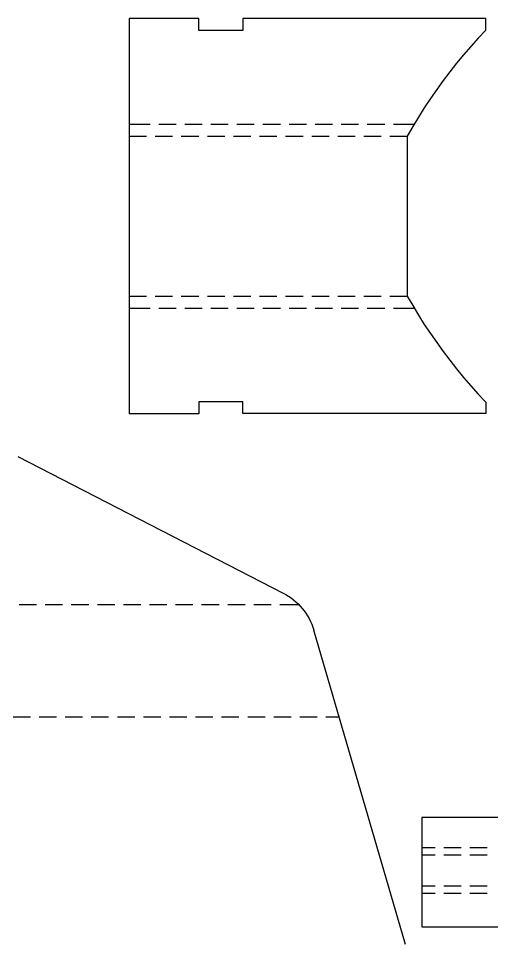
# Model space of a CAD drawing. Header units: millimetres. Extents: x -468 to 483, y -337 to 336.
# Drawn here: x 105.3 to 278.1, y -12.4 to 325.7 of the extents above; entities that cross this region are included whole.
import ezdxf

# ---------------------------------------------------------------- set-up
doc = ezdxf.new("R2010")
doc.units = ezdxf.units.MM
doc.header["$MEASUREMENT"] = 0
doc.layers.add('Layer 1', color=7, linetype='Continuous')

msp = doc.modelspace()

# ---------------------------------------------------------------- linework, layer by layer
at = {"layer": 'Layer 1', "lineweight": 30}
for points in [[(145.7403, 325.7166), (145.7403, 325.7166), (145.7403, 181.4235), (145.7403, 181.4235)], [(275.9788, 325.6743), (275.9788, 325.6743), (187.1847, 325.6743), (187.1847, 325.6743)], [(187.1847, 325.6743), (187.1847, 325.6743), (187.1847, 321.3986), (187.1847, 321.3986)], [(275.9788, 321.4833), (275.9788, 321.4833), (275.9788, 325.6743), (275.9788, 325.6743)], [(187.1847, 321.3986), (187.1847, 321.3986), (171.2038, 321.3986), (171.2038, 321.3986)], [(247.2768, 282.8118), (247.2768, 282.8118), (247.2768, 224.3495), (247.2768, 224.3495)], [(187.1847, 185.7415), (187.1847, 185.7415), (171.2038, 185.7415), (171.2038, 185.7415)], [(105.0121, 165.7519), (105.0121, 165.7519), (201.9554, 115.9467), (201.9554, 115.9467)], [(201.9879, 115.9448), (207.4137, 113.1573), (211.4561, 108.2633), (213.1686, 102.4087)], [(246.7017, -12.3868), (246.7017, -12.3868), (213.1314, 102.4001), (213.1314, 102.4001)]]:
    msp.add_open_spline(points, degree=3, dxfattribs=at)
for points, knots in [([(171.2038, 321.3986), (171.2038, 321.3986), (171.2038, 325.7166), (171.2038, 325.7166), (171.2038, 325.7166), (145.7403, 325.7166), (145.7403, 325.7166)], [0, 0, 0, 0, 0.5, 0.5, 0.5, 1, 1, 1, 1]), ([(275.9788, 321.4833), (275.9788, 321.4833), (273.2272, 318.5411), (273.2272, 318.5411), (273.2272, 318.5411), (270.539, 315.5566), (270.539, 315.5566), (270.539, 315.5566), (267.9143, 312.5086), (267.9143, 312.5086), (267.9143, 312.5086), (265.3532, 309.3971), (265.3532, 309.3971), (265.3532, 309.3971), (262.8767, 306.2433), (262.8767, 306.2433), (262.8767, 306.2433), (260.4425, 303.026), (260.4425, 303.026), (260.4425, 303.026), (258.0718, 299.7663), (258.0718, 299.7663), (258.0718, 299.7663), (255.7858, 296.4643), (255.7858, 296.4643), (255.7858, 296.4643), (253.5422, 293.12), (253.5422, 293.12), (253.5422, 293.12), (251.3832, 289.7333), (251.3832, 289.7333), (251.3832, 289.7333), (249.3088, 286.2831), (249.3088, 286.2831), (249.3088, 286.2831), (247.2768, 282.8118), (247.2768, 282.8118)], [0, 0, 0, 0, 0.08333333, 0.08333333, 0.08333333, 0.16666667, 0.16666667, 0.16666667, 0.25, 0.25, 0.25, 0.33333333, 0.33333333, 0.33333333, 0.41666667, 0.41666667, 0.41666667, 0.5, 0.5, 0.5, 0.58333333, 0.58333333, 0.58333333, 0.66666667, 0.66666667, 0.66666667, 0.75, 0.75, 0.75, 0.83333333, 0.83333333, 0.83333333, 0.91666667, 0.91666667, 0.91666667, 1, 1, 1, 1]), ([(247.2768, 224.3495), (247.2768, 224.3495), (249.3088, 220.8781), (249.3088, 220.8781), (249.3088, 220.8781), (251.3832, 217.428), (251.3832, 217.428), (251.3832, 217.428), (253.5422, 214.0413), (253.5422, 214.0413), (253.5422, 214.0413), (255.7858, 210.697), (255.7858, 210.697), (255.7858, 210.697), (258.0718, 207.395), (258.0718, 207.395), (258.0718, 207.395), (260.4425, 204.1353), (260.4425, 204.1353), (260.4425, 204.1353), (262.8767, 200.918), (262.8767, 200.918), (262.8767, 200.918), (265.3532, 197.7641), (265.3532, 197.7641), (265.3532, 197.7641), (267.9143, 194.6526), (267.9143, 194.6526), (267.9143, 194.6526), (270.539, 191.6046), (270.539, 191.6046), (270.539, 191.6046), (273.2272, 188.599), (273.2272, 188.599), (273.2272, 188.599), (275.9788, 185.6568), (275.9788, 185.6568)], [0, 0, 0, 0, 0.08333333, 0.08333333, 0.08333333, 0.16666667, 0.16666667, 0.16666667, 0.25, 0.25, 0.25, 0.33333333, 0.33333333, 0.33333333, 0.41666667, 0.41666667, 0.41666667, 0.5, 0.5, 0.5, 0.58333333, 0.58333333, 0.58333333, 0.66666667, 0.66666667, 0.66666667, 0.75, 0.75, 0.75, 0.83333333, 0.83333333, 0.83333333, 0.91666667, 0.91666667, 0.91666667, 1, 1, 1, 1]), ([(171.2038, 185.7415), (171.2038, 185.7415), (171.2038, 181.4235), (171.2038, 181.4235), (171.2038, 181.4235), (145.7403, 181.4235), (145.7403, 181.4235)], [0, 0, 0, 0, 0.5, 0.5, 0.5, 1, 1, 1, 1]), ([(275.9788, 185.6568), (275.9788, 185.6568), (275.9788, 181.487), (275.9788, 181.487), (275.9788, 181.487), (187.1847, 181.487), (187.1847, 181.487), (187.1847, 181.487), (187.1847, 185.7415), (187.1847, 185.7415)], [0, 0, 0, 0, 0.33333333, 0.33333333, 0.33333333, 0.66666667, 0.66666667, 0.66666667, 1, 1, 1, 1]), ([(252.6762, 33.9646), (252.6762, 33.9646), (379.7397, 33.9646), (379.7397, 33.9646), (379.7397, 33.9646), (379.7397, -5.8923), (379.7397, -5.8923), (379.7397, -5.8923), (252.6762, -5.8923), (252.6762, -5.8923), (252.6762, -5.8923), (252.6762, 33.9646), (252.6762, 33.9646)], [0, 0, 0, 0, 0.25, 0.25, 0.25, 0.5, 0.5, 0.5, 0.75, 0.75, 0.75, 1, 1, 1, 1])]:
    msp.add_open_spline(points, degree=3, knots=knots, dxfattribs=at)
at = {"layer": 'Layer 1', "color": 5, "lineweight": 30}
for points in [[(145.7403, 287.151), (145.7403, 287.151), (153.318, 287.151), (153.318, 287.151)], [(156.493, 287.151), (156.493, 287.151), (162.843, 287.151), (162.843, 287.151)], [(166.018, 287.151), (166.018, 287.151), (172.368, 287.151), (172.368, 287.151)], [(175.543, 287.151), (175.543, 287.151), (181.893, 287.151), (181.893, 287.151)], [(185.068, 287.151), (185.068, 287.151), (191.418, 287.151), (191.418, 287.151)], [(194.593, 287.151), (194.593, 287.151), (200.943, 287.151), (200.943, 287.151)], [(204.118, 287.151), (204.118, 287.151), (210.468, 287.151), (210.468, 287.151)], [(213.643, 287.151), (213.643, 287.151), (219.993, 287.151), (219.993, 287.151)], [(223.168, 287.151), (223.168, 287.151), (229.5392, 287.151), (229.5392, 287.151)], [(232.7142, 287.151), (232.7142, 287.151), (239.0642, 287.151), (239.0642, 287.151)], [(242.2392, 287.151), (242.2392, 287.151), (249.8168, 287.151), (249.8168, 287.151)], [(145.7403, 282.8118), (145.7403, 282.8118), (152.048, 282.8118), (152.048, 282.8118)], [(155.223, 282.8118), (155.223, 282.8118), (161.573, 282.8118), (161.573, 282.8118)], [(164.748, 282.8118), (164.748, 282.8118), (171.098, 282.8118), (171.098, 282.8118)], [(174.273, 282.8118), (174.273, 282.8118), (180.6442, 282.8118), (180.6442, 282.8118)], [(183.8192, 282.8118), (183.8192, 282.8118), (190.1692, 282.8118), (190.1692, 282.8118)], [(193.3442, 282.8118), (193.3442, 282.8118), (199.6942, 282.8118), (199.6942, 282.8118)], [(202.8692, 282.8118), (202.8692, 282.8118), (209.2192, 282.8118), (209.2192, 282.8118)], [(212.3942, 282.8118), (212.3942, 282.8118), (218.7442, 282.8118), (218.7442, 282.8118)], [(221.9192, 282.8118), (221.9192, 282.8118), (228.2692, 282.8118), (228.2692, 282.8118)], [(231.4442, 282.8118), (231.4442, 282.8118), (237.7942, 282.8118), (237.7942, 282.8118)], [(240.9692, 282.8118), (240.9692, 282.8118), (247.2768, 282.8118), (247.2768, 282.8118)], [(145.7403, 224.3495), (145.7403, 224.3495), (152.048, 224.3495), (152.048, 224.3495)], [(155.223, 224.3495), (155.223, 224.3495), (161.573, 224.3495), (161.573, 224.3495)], [(164.748, 224.3495), (164.748, 224.3495), (171.098, 224.3495), (171.098, 224.3495)], [(174.273, 224.3495), (174.273, 224.3495), (180.6442, 224.3495), (180.6442, 224.3495)], [(183.8192, 224.3495), (183.8192, 224.3495), (190.1692, 224.3495), (190.1692, 224.3495)], [(193.3442, 224.3495), (193.3442, 224.3495), (199.6942, 224.3495), (199.6942, 224.3495)], [(202.8692, 224.3495), (202.8692, 224.3495), (209.2192, 224.3495), (209.2192, 224.3495)], [(212.3942, 224.3495), (212.3942, 224.3495), (218.7442, 224.3495), (218.7442, 224.3495)], [(221.9192, 224.3495), (221.9192, 224.3495), (228.2692, 224.3495), (228.2692, 224.3495)], [(231.4442, 224.3495), (231.4442, 224.3495), (237.7942, 224.3495), (237.7942, 224.3495)], [(240.9692, 224.3495), (240.9692, 224.3495), (247.2768, 224.3495), (247.2768, 224.3495)], [(145.7403, 220.0103), (145.7403, 220.0103), (153.318, 220.0103), (153.318, 220.0103)], [(156.493, 220.0103), (156.493, 220.0103), (162.843, 220.0103), (162.843, 220.0103)], [(166.018, 220.0103), (166.018, 220.0103), (172.368, 220.0103), (172.368, 220.0103)], [(175.543, 220.0103), (175.543, 220.0103), (181.893, 220.0103), (181.893, 220.0103)], [(185.068, 220.0103), (185.068, 220.0103), (191.418, 220.0103), (191.418, 220.0103)], [(194.593, 220.0103), (194.593, 220.0103), (200.943, 220.0103), (200.943, 220.0103)], [(204.118, 220.0103), (204.118, 220.0103), (210.468, 220.0103), (210.468, 220.0103)], [(213.643, 220.0103), (213.643, 220.0103), (219.993, 220.0103), (219.993, 220.0103)], [(223.168, 220.0103), (223.168, 220.0103), (229.5392, 220.0103), (229.5392, 220.0103)], [(232.7142, 220.0103), (232.7142, 220.0103), (239.0642, 220.0103), (239.0642, 220.0103)], [(242.2392, 220.0103), (242.2392, 220.0103), (249.8168, 220.0103), (249.8168, 220.0103)], [(111.8489, 111.5864), (111.8489, 111.5864), (105.4989, 111.5864), (105.4989, 111.5864)], [(121.3739, 111.5864), (121.3739, 111.5864), (115.0239, 111.5864), (115.0239, 111.5864)], [(130.8989, 111.5864), (130.8989, 111.5864), (124.5489, 111.5864), (124.5489, 111.5864)], [(140.4239, 111.5864), (140.4239, 111.5864), (134.0739, 111.5864), (134.0739, 111.5864)], [(149.9489, 111.5864), (149.9489, 111.5864), (143.5989, 111.5864), (143.5989, 111.5864)], [(159.4739, 111.5864), (159.4739, 111.5864), (153.1239, 111.5864), (153.1239, 111.5864)], [(168.9989, 111.5864), (168.9989, 111.5864), (162.6489, 111.5864), (162.6489, 111.5864)], [(178.5239, 111.5864), (178.5239, 111.5864), (172.1739, 111.5864), (172.1739, 111.5864)], [(188.0489, 111.5864), (188.0489, 111.5864), (181.6989, 111.5864), (181.6989, 111.5864)], [(197.5739, 111.5864), (197.5739, 111.5864), (191.2239, 111.5864), (191.2239, 111.5864)], [(207.8186, 111.5864), (207.8186, 111.5864), (200.7489, 111.5864), (200.7489, 111.5864)], [(109.6264, 70.6077), (109.6264, 70.6077), (103.2764, 70.6077), (103.2764, 70.6077)], [(119.1514, 70.6077), (119.1514, 70.6077), (112.8014, 70.6077), (112.8014, 70.6077)], [(128.6764, 70.6077), (128.6764, 70.6077), (122.3264, 70.6077), (122.3264, 70.6077)], [(138.2014, 70.6077), (138.2014, 70.6077), (131.8514, 70.6077), (131.8514, 70.6077)], [(147.7264, 70.6077), (147.7264, 70.6077), (141.3764, 70.6077), (141.3764, 70.6077)], [(157.2514, 70.6077), (157.2514, 70.6077), (150.9014, 70.6077), (150.9014, 70.6077)], [(166.7764, 70.6077), (166.7764, 70.6077), (160.4264, 70.6077), (160.4264, 70.6077)], [(176.3014, 70.6077), (176.3014, 70.6077), (169.9514, 70.6077), (169.9514, 70.6077)], [(185.8264, 70.6077), (185.8264, 70.6077), (179.4764, 70.6077), (179.4764, 70.6077)], [(195.3514, 70.6077), (195.3514, 70.6077), (189.0014, 70.6077), (189.0014, 70.6077)], [(204.8764, 70.6077), (204.8764, 70.6077), (198.5264, 70.6077), (198.5264, 70.6077)], [(214.4014, 70.6077), (214.4014, 70.6077), (208.0514, 70.6077), (208.0514, 70.6077)], [(222.4447, 70.6077), (222.4447, 70.6077), (217.5764, 70.6077), (217.5764, 70.6077)], [(257.4599, 22.8521), (257.4599, 22.8521), (252.6762, 22.8521), (252.6762, 22.8521)], [(252.6762, 20.3332), (252.6762, 20.3332), (257.4599, 20.3332), (257.4599, 20.3332)], [(266.9849, 22.8521), (266.9849, 22.8521), (260.6349, 22.8521), (260.6349, 22.8521)], [(260.6349, 20.3332), (260.6349, 20.3332), (266.9849, 20.3332), (266.9849, 20.3332)], [(276.5099, 22.8521), (276.5099, 22.8521), (270.1599, 22.8521), (270.1599, 22.8521)], [(270.1599, 20.3332), (270.1599, 20.3332), (276.5099, 20.3332), (276.5099, 20.3332)], [(257.4599, 8.9244), (257.4599, 8.9244), (252.6762, 8.9244), (252.6762, 8.9244)], [(266.9849, 8.9244), (266.9849, 8.9244), (260.6349, 8.9244), (260.6349, 8.9244)], [(276.5099, 8.9244), (276.5099, 8.9244), (270.1599, 8.9244), (270.1599, 8.9244)], [(252.6762, 6.4056), (252.6762, 6.4056), (257.4599, 6.4056), (257.4599, 6.4056)], [(260.6349, 6.4056), (260.6349, 6.4056), (266.9849, 6.4056), (266.9849, 6.4056)], [(270.1599, 6.4056), (270.1599, 6.4056), (276.5099, 6.4056), (276.5099, 6.4056)]]:
    msp.add_open_spline(points, degree=3, dxfattribs=at)

doc.saveas('drawing.dxf')
